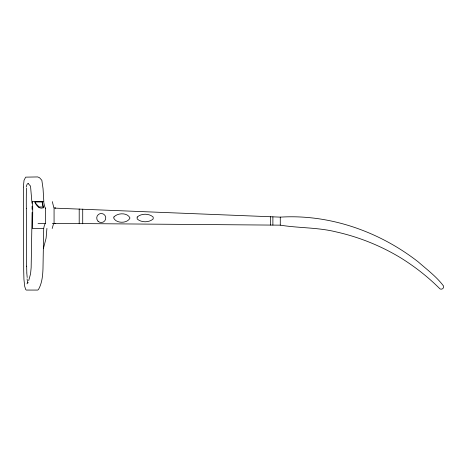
<?xml version="1.0" encoding="UTF-8"?>
<svg xmlns="http://www.w3.org/2000/svg" width="467" height="467" viewBox="0 0 467 467"><rect width="100%" height="100%" fill="white"/><g stroke="black" fill="none" stroke-linecap="round" stroke-linejoin="round"><path stroke-width="0.7" d="M32.106 212.409L31.149 267.644L30.553 273.872L28.709 280.591M46.922 228.41L46.099 238.147L43.361 248.713M39.298 207.768C38.662 205.731 35.813 204.353 35.019 201.983L42.234 201.977L43.577 207.762C39.187 209.461 36.788 205.784 34.972 202.666L35.019 201.983M23.35 186.94L24.033 180.303L25.673 177.145L37.734 176.935L39.578 177.775L41.849 180.303L43.057 188.726L43.828 201.639L32.579 201.639M42.188 202.666L42.234 201.977M52.187 228.515L53.448 224.107M27.938 282.494L26.958 283.843M54.067 223.354L54.067 208.101L280.276 217.132C329.661 214.044 379.35 231.579 418.152 261.824C426.885 269.488 436.581 276.715 443.562 286.049C443.778 286.896 443.533 287.812 442.932 288.443C442.161 289.213 440.901 289.382 439.949 288.845C428.122 277.024 414.877 266.634 400.663 257.819C380.716 245.747 358.837 236.962 336.082 231.889C317.758 227.336 298.798 228.17 280.276 225.152L52.362 223.354M39.321 206.986L43.594 206.98M54.779 207.815L55.485 207.815L55.485 208.148M45.585 208.101L45.585 223.354L38.055 223.354M54.779 223.687L55.485 223.378M28.434 183.817L30.536 186.14L31.995 203.262M53.874 207.786L52.31 201.639M43.577 207.762L43.209 206.939M43.022 206.396L42.666 205.095M42.532 204.476L42.334 203.507M23.356 187.174L23.706 270.632L23.94 279.254L24.704 286.353L25.755 289.651L26.397 290.065L37.687 290.065L38.399 289.651C41.989 283.37 42.719 275.915 42.982 268.799L43.7 228.515L32.451 228.515L32.672 216.437A32.719 3.526 90 0 0 32.562 201.686M27.197 277.55L26.817 273.16M32.071 206.262L32.106 209.327M26.648 266.511L26.31 208.463M280.276 217.132L280.276 225.152M272.886 216.828L272.886 225.1M270.451 216.729L270.451 225.082M82.717 209.099L82.717 223.798M79.203 208.977L79.203 223.746M45.579 208.27A36.584 4.436 -88.7 0 1 43.77 202.176M43.694 228.468A38.965 4.635 88.8 0 1 45.568 223.343M26.315 208.428A16.952 0.333 89.8 0 1 26.555 188.172M26.216 187.051A389.39 23.595 75.7 0 1 28.499 183.309M26.823 272.827A16.129 0.461 -89.9 0 1 26.666 266.172M28.002 282.897A137.917 8.529 -85 0 1 27.063 278.852M113.966 216.951L113.685 218.007C116.108 223.67 127.555 223.67 129.978 218.007C127.491 212.432 117.719 212.742 113.966 216.951M137.175 217.056L137.175 218.953C141.291 222.718 149.061 222.718 153.176 218.953L153.176 217.056C149.061 213.296 141.291 213.296 137.175 217.056M98.047 221.206A4.524 4.524 0 0 0 105.618 219.175A4.524 4.524 0 0 0 100.072 213.635A4.524 4.524 0 0 0 98.047 221.206"/></g></svg>
